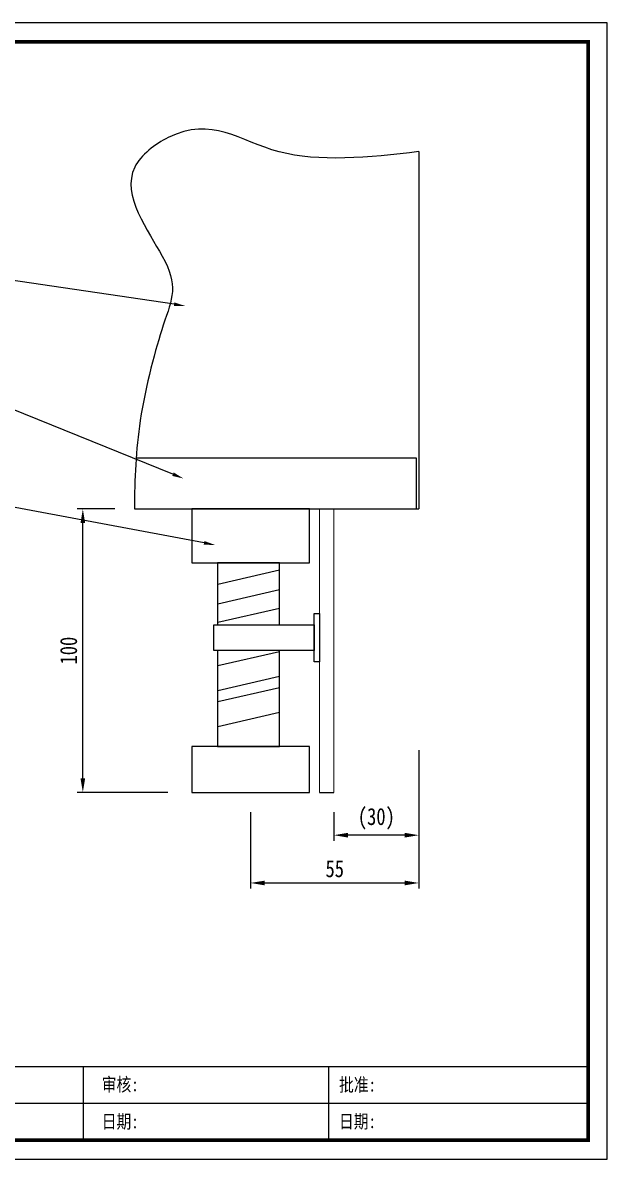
# Model space of a CAD drawing. Header units: millimetres. Extents: x 0 to 1097966, y -63096 to 223085.
# Drawn here: x 338346 to 338552.2, y -61854.4 to -61453.4 of the extents above; entities that cross this region are included whole.
import ezdxf
from ezdxf import colors
from ezdxf.entities.mleader import LeaderData, LeaderLine
from ezdxf.math import Vec2, Vec3

# ---------------------------------------------------------------- set-up
doc = ezdxf.new("R2010")
doc.units = ezdxf.units.MM
doc.layers.add('DZ-文字说明', color=1, linetype='Continuous')
doc.styles.add('DZ-宋体2.5', font='', dxfattribs={"width": 0.8, "height": 2.5})
doc.styles.get("Standard").update_dxf_attribs({"font": 'arial.ttf'})
doc.styles.add('TEXT', font='', dxfattribs={"width": 0.8})
doc.styles.get('DZ-宋体2.5').set_extended_font_data('SimSun')
doc.styles.get('TEXT').set_extended_font_data('SimSun')
doc.dimstyles.new('副本 (2) (2) ISO-25', dxfattribs={"dimtxt": 18, "dimasz": 13, "dimexe": 6, "dimexo": 12, "dimgap": 6, "dimtad": 1, "dimtxsty": 'TEXT', "dimcen": 2.5, "dimclrd": 5, "dimclre": 5, "dimclrt": 5, "dimadec": 0, "dimazin": 0, "dimtfac": 1, "dimtmove": 0, "dimatfit": 3, "dimldrblk": 'BOXFILLED', "dimfxl": 1.25, "dimarcsym": 0})

# ---------------------------------------------------------------- blocks, each defined once
blk = doc.blocks.new('*D949')
at = {"color": 5, "lineweight": -2, "transparency": 16777216}
for p, q in [((338485.76, -61710.03), (338485.76, -61742.03)), ((338455.76, -61731.91), (338455.76, -61742.03)), ((338480.76, -61740.03), (338460.76, -61740.03))]:
    blk.add_line(p, q, dxfattribs=at)
at = {"color": 5, "transparency": 16777216}
for points in [[(338460.76, -61739.2), (338460.76, -61740.86), (338455.76, -61740.03)], [(338480.76, -61739.2), (338480.76, -61740.86), (338485.76, -61740.03)]]:
    blk.add_solid(points, dxfattribs=at)
at = {"layer": 'Defpoints', "color": 0, "transparency": 16777216}
for p in [(338485.76, -61624.91), (338455.76, -61724.91), (338455.76, -61740.03)]:
    blk.add_point(p, dxfattribs=at)
at = {"color": 5, "transparency": 16777216, "insert": (338470.76, -61734.23), "char_height": 6, "attachment_point": 5, "style": 'TEXT'}
blk.add_mtext('(30)', dxfattribs=at)
blk = doc.blocks.new('_BoxFilled')
at = {"color": 0, "linetype": 'ByBlock', "lineweight": -2}
blk.add_line((-0.5, 0), (-1, 0), dxfattribs=at)
at = {"color": 0, "linetype": 'ByBlock'}
blk.add_solid([(-0.5, 0.5), (0.5, 0.5), (-0.5, -0.5), (0.5, -0.5)], dxfattribs=at)
blk = doc.blocks.new('*D951')
at = {"color": 5, "lineweight": -2, "transparency": 16777216}
for p, q in [((338485.76, -61726.88), (338485.76, -61758.88)), ((338426.41, -61731.91), (338426.41, -61758.88)), ((338431.41, -61756.88), (338480.76, -61756.88))]:
    blk.add_line(p, q, dxfattribs=at)
at = {"color": 5, "transparency": 16777216}
for points in [[(338431.41, -61756.05), (338431.41, -61757.72), (338426.41, -61756.88)], [(338480.76, -61756.05), (338480.76, -61757.72), (338485.76, -61756.88)]]:
    blk.add_solid(points, dxfattribs=at)
at = {"layer": 'Defpoints', "color": 0, "transparency": 16777216}
for p in [(338485.76, -61624.91), (338426.41, -61724.91), (338485.76, -61756.88)]:
    blk.add_point(p, dxfattribs=at)
at = {"color": 5, "transparency": 16777216, "insert": (338456.09, -61751.88), "char_height": 6, "attachment_point": 5, "style": 'TEXT'}
blk.add_mtext('55', dxfattribs=at)
blk = doc.blocks.new('*D952')
at = {"color": 5, "lineweight": -2, "transparency": 16777216}
for p, q in [((338378.48, -61624.91), (338365.23, -61624.91)), ((338367.23, -61719.91), (338367.23, -61629.91)), ((338397.23, -61724.91), (338365.23, -61724.91))]:
    blk.add_line(p, q, dxfattribs=at)
at = {"color": 5, "transparency": 16777216}
for points in [[(338366.4, -61629.91), (338368.06, -61629.91), (338367.23, -61624.91)], [(338366.4, -61719.91), (338368.06, -61719.91), (338367.23, -61724.91)]]:
    blk.add_solid(points, dxfattribs=at)
at = {"layer": 'Defpoints', "color": 0, "transparency": 16777216}
for p in [(338367.23, -61624.91), (338385.48, -61624.91), (338405.63, -61724.91)]:
    blk.add_point(p, dxfattribs=at)
at = {"color": 5, "transparency": 16777216, "insert": (338362.23, -61674.91), "char_height": 6, "attachment_point": 5, "rotation": 90, "style": 'TEXT'}
blk.add_mtext('100', dxfattribs=at)

msp = doc.modelspace()

# ---------------------------------------------------------------- linework, layer by layer
at = {"color": 251, "true_color": 0x636466}
for p, q in [((338485.759, -61498.84), (338485.759, -61624.913)), ((338386.035, -61606.913), (338484.759, -61606.913)), ((338484.759, -61606.913), (338484.759, -61624.913)), ((338385.481, -61624.913), (338485.759, -61624.913))]:
    msp.add_line(p, q, dxfattribs=at)
at = {"lineweight": 5}
for p, q in [((338450.759, -61624.913), (338450.759, -61724.913)), ((338455.759, -61624.913), (338455.759, -61724.913)), ((338455.759, -61724.913), (338450.759, -61724.913))]:
    msp.add_line(p, q, dxfattribs=at)
for p, q in [((338450.759, -61624.913), (338455.759, -61624.913)), ((338405.634, -61724.913), (338447.193, -61724.913)), ((338450.759, -61724.913), (338455.759, -61724.913))]:
    msp.add_line(p, q)
at = {"ltscale": 15}
for p, q in [((338436.638, -61646.534), (338414.896, -61651.547)), ((338436.638, -61653.513), (338414.896, -61658.527)), ((338436.638, -61659.996), (338414.896, -61665.01)), ((338436.638, -61675.304), (338414.896, -61680.317)), ((338436.638, -61684.043), (338414.896, -61689.056)), ((338436.638, -61687.997), (338414.896, -61693.011)), ((338436.638, -61696.736), (338414.896, -61701.75))]:
    msp.add_line(p, q, dxfattribs=at)
for points in [[(337985.218, -61854.351), (338552.218, -61854.351), (338552.218, -61453.401), (337985.218, -61453.401)], [(338448.801, -61661.759), (338450.759, -61661.759), (338450.759, -61678.913), (338448.801, -61678.913)]]:
    msp.add_lwpolyline(points, close=True)
at = {"const_width": 1.35}
msp.add_lwpolyline([(337991.968, -61847.601), (338545.468, -61847.601), (338545.468, -61460.151), (337991.968, -61460.151)], close=True, dxfattribs=at)
at = {"ltscale": 15}
for points in [[(338447.193, -61624.913), (338405.634, -61624.913), (338405.634, -61643.933), (338447.193, -61643.933)], [(338413.455, -61665.759), (338448.801, -61665.759), (338448.801, -61674.913), (338413.455, -61674.913)], [(338447.193, -61708.725), (338405.634, -61708.725), (338405.634, -61724.913), (338447.193, -61724.913)]]:
    msp.add_lwpolyline(points, close=True, dxfattribs=at)
for points in [[(338436.638, -61665.759), (338436.638, -61643.933), (338414.677, -61643.933), (338414.677, -61665.759)], [(338414.677, -61674.913), (338414.677, -61708.725), (338436.638, -61708.725), (338436.638, -61674.913)]]:
    msp.add_lwpolyline(points, dxfattribs=at)
at = {"color": 251, "true_color": 0x636466}
msp.add_open_spline([(338485.759, -61498.84), (338468.015, -61501.053), (338432.117, -61504.137), (338409.81, -61483.491), (338376.272, -61508.531), (338402.816, -61543.085), (338396.942, -61553.823), (338386.571, -61591.181), (338385.421, -61614.453), (338385.481, -61624.913)], degree=3, knots=[8.2058518, 8.2058518, 8.2058518, 8.2058518, 61.6846485, 116.2217651, 132.4573375, 169.0387434, 214.3910561, 253.2406006, 284.6034349, 284.6034349, 284.6034349, 284.6034349], dxfattribs=at)
at = {"layer": 'DZ-文字说明', "color": 7}
for p, q in [((338367.469, -61847.601), (338367.469, -61821.624)), ((338454.049, -61847.601), (338454.049, -61821.624)), ((338081.299, -61834.612), (338545.468, -61834.612))]:
    msp.add_line(p, q, dxfattribs=at)
msp.add_lwpolyline([(337991.968, -61821.624), (338545.468, -61821.624), (338545.468, -61847.601), (337991.968, -61847.601)], close=True, dxfattribs=at)

# ---------------------------------------------------------------- texts
at = {"style": 'DZ-宋体2.5', "width": 0.8}
for s, p in [('审核:', (338373.904, -61830.359)), ('批准:', (338457.6, -61830.438)), ('日期:', (338373.904, -61843.419)), ('日期:', (338457.6, -61843.363))]:
    msp.add_text(s, height=4.7732, dxfattribs=at).set_placement(p)

# ---------------------------------------------------------------- dimensions: what is measured, and where the dimension line sits
dim = msp.add_linear_dim(base=(338367.23, -61624.913), p1=(338405.634, -61724.913), p2=(338385.481, -61624.913), angle=90, dimstyle='副本 (2) (2) ISO-25', override={"dimtxt": 6, "dimasz": 5, "dimexe": 2, "dimexo": 7, "dimgap": 2, "dimfxl": 30, "dimfxlon": 1})
dim.commit()
dim.dimension.update_dxf_attribs({"geometry": '*D952', "text_midpoint": (338362.23, -61674.913)})
for base, p1, p2, text, picture, middle in [((338485.759, -61756.883), (338426.413, -61724.913), (338485.759, -61624.913), '55', '*D951', (338456.086, -61751.883)), ((338455.759, -61740.029), (338485.759, -61624.913), (338455.759, -61724.913), '(<>)', '*D949', (338470.759, -61734.229))]:
    dim = msp.add_linear_dim(base=base, p1=p1, p2=p2, text=text, dimstyle='副本 (2) (2) ISO-25', override={"dimtxt": 6, "dimasz": 5, "dimexe": 2, "dimexo": 7, "dimgap": 2, "dimfxl": 30, "dimfxlon": 1})
    dim.commit()
    dim.dimension.update_dxf_attribs({"geometry": picture, "text_midpoint": middle})

# ---------------------------------------------------------------- leaders
at = {"color": 251, "true_color": 0x636466}
ml = msp.add_multileader_mtext('Standard', dxfattribs=at)
ml.set_content('', color=(99, 100, 102))
ml.set_leader_properties()
ml.build(insert=Vec2(0, 0))
ctx = ml.context
ctx.base_point, ctx.plane_origin = Vec3(338296.873, -61542.089), Vec3(338200.557, -61566.096)
ctx.text_align_type = 2
notes = []
notes.append((ctx, [(1, (1, 1, 0), (338327.816, -61542.089), (-1, 0), 26.944, [(0, [(338403.397, -61553.322)], 0, [])])]))
ctx.mtext.insert, ctx.mtext.alignment, ctx.mtext.flow_direction = Vec3(338298.873, -61540.089), 3, 5
ml = msp.add_multileader_mtext('Standard', dxfattribs=at)
ml.set_content('', color=(99, 100, 102))
ml.set_leader_properties()
ml.build(insert=Vec2(0, 0))
ctx = ml.context
ctx.base_point, ctx.plane_origin = Vec3(338296.196, -61583.562), Vec3(338199.881, -61607.569)
ctx.text_align_type = 2
notes.append((ctx, [(1, (1, 1, 0), (338327.14, -61583.562), (-1, 0), 26.944, [(0, [(338402.72, -61614.177)], 0, [])])]))
ctx.mtext.insert, ctx.mtext.alignment, ctx.mtext.flow_direction = Vec3(338298.196, -61581.562), 3, 5
ml = msp.add_multileader_mtext('Standard', dxfattribs=at)
ml.set_content('', color=(99, 100, 102))
ml.set_leader_properties()
ml.build(insert=Vec2(0, 0))
ctx = ml.context
ctx.base_point, ctx.plane_origin = Vec3(338296.627, -61623.528), Vec3(338211.067, -61647.535)
ctx.text_align_type = 2
notes.append((ctx, [(1, (1, 1, 0), (338338.326, -61623.528), (-1, 0), 37.7, [(0, [(338413.907, -61637.634)], 0, [])])]))
ctx.mtext.insert, ctx.mtext.alignment, ctx.mtext.flow_direction = Vec3(338298.627, -61621.528), 3, 5
for ctx, leaders in notes:
    for number, flags, end, landing, length, lines in leaders:
        leader = LeaderData()
        leader.index, (leader.has_last_leader_line, leader.has_dogleg_vector, leader.attachment_direction) = number, flags
        leader.last_leader_point, leader.dogleg_vector, leader.dogleg_length = Vec3(end), Vec3(landing), length
        for number, points, colour, breaks in lines:
            line = LeaderLine()
            line.index, line.vertices, line.color, line.breaks = number, Vec3.list(points), colors.encode_raw_color(colour), breaks
            leader.lines.append(line)
        ctx.leaders.append(leader)

doc.saveas('drawing.dxf')
